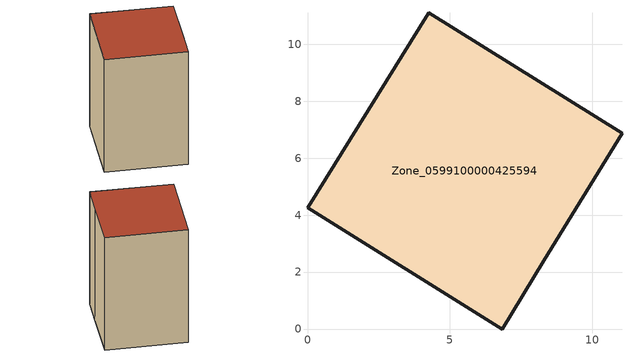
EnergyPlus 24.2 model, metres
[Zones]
Zone_0599100000425594
 floor ground (C_G): 4.25,11.1 11.04,6.87 8.29,2.39 6.83,0 0,4.26 z0
 wall outside (C_F): 6.83,0 8.29,2.39 11.04,6.87 4.25,11.1 0,4.26 6.83,0 z0:12.62
 roof outside (C_R): 11.04,6.87 4.25,11.1 0,4.26 6.83,0 8.29,2.39 z12.62
[BUILDING]
Pand.0599100000425594: North Axis=0; Terrain=City; Loads Convergence Tolerance Value=0.04; Temperature Convergence Tolerance Value=0.4; Solar Distribution=FullExterior; Maximum Number of Warmup Days=25; Minimum Number of Warmup Days=1
[Site:Location]
Rotterdam.The.Hague.AP_ZH_NLD Design_Conditions: Latitude=51.96; Longitude=4.45; Time Zone=1; Elevation=-4.5
[SITE:GROUNDTEMPERATURE:BUILDINGSURFACE]
18, 18, 18, 18, 18, 18, 18, 18, 18, 18, 18, 18
[MATERIAL] Thermal Absorptance=0.9; Solar Absorptance=0.7; Visible Absorptance=0.7
Name | Roughness | Thickness | Conductivity | Density | Specific Heat
G.TC.2006-2014 | MediumSmooth | 0.15 | 0.06 | 540 | 1210
F.TC.2006-2014 | Rough | 0.3 | 0.12 | 1920 | 840
R.TC.2006-2014 | MediumRough | 0.2 | 0.08 | 1500 | 1000
[CONSTRUCTION]
C_G: G.TC.2006-2014
C_F: F.TC.2006-2014
C_R: R.TC.2006-2014
[ZONE]
Zone_0599100000425594: Type=1; Multiplier=1; Ceiling Height=Autocalculate; Volume=Autocalculate; Floor Area=autocalculate; Part of Total Floor Area=Yes
[ZONEINFILTRATION:DESIGNFLOWRATE]
Infil_Zone_0599100000425594: Zone or ZoneList or Space or SpaceList=Zone_0599100000425594; Schedule=AlwaysOn; Design Flow Rate Calculation Method=Flow/Area; Flow Rate per Floor Area=0.0015; Constant Term Coefficient=1; Temperature Term Coefficient=0; Velocity Term Coefficient=0; Velocity Squared Term Coefficient=0
[HVACTEMPLATE:ZONE:IDEALLOADSAIRSYSTEM]
Zone_0599100000425594: Maximum Heating Supply Air Temperature=50; Minimum Cooling Supply Air Temperature=13; Maximum Heating Supply Air Humidity Ratio=0.0156; Minimum Cooling Supply Air Humidity Ratio=0.0077; Heating Limit=NoLimit; Cooling Limit=NoLimit; Dehumidification Control Type=ConstantSensibleHeatRatio; Cooling Sensible Heat Ratio=0.7; Dehumidification Setpoint=60; Humidification Control Type=None; Humidification Setpoint=30; Outdoor Air Method=None; Outdoor Air Flow Rate per Person=0.00944; Outdoor Air Flow Rate per Zone Floor Area=0; Outdoor Air Flow Rate per Zone=0; Demand Controlled Ventilation Type=None; Outdoor Air Economizer Type=NoEconomizer; Heat Recovery Type=None; Sensible Heat Recovery Effectiveness=0.7; Latent Heat Recovery Effectiveness=0.65
[ZONECONTROL:THERMOSTAT]
ThermostatControl_Zone_0599100000425594: Zone or ZoneList=Zone_0599100000425594; Control Type Schedule=DualSetpointControlType; Control 1=Thermostat_Zone_0599100000425594; Temperature Difference Between Cutout And Setpoint=0
[THERMOSTATSETPOINT:DUALSETPOINT]
Thermostat_Zone_0599100000425594: Heating Setpoint Temperature Schedule=HeatingSetpoint_Zone_0599100000425594; Cooling Setpoint Temperature Schedule=CoolingSetpoint_Zone_0599100000425594
[SCHEDULE:COMPACT]
HeatingSetpoint_Zone_0599100000425594: Through: 12/31, For: AllDays, Until: 24:00, 21
CoolingSetpoint_Zone_0599100000425594: Through: 12/31, For: AllDays, Until: 24:00, 24
DualSetpointControlType: Through: 12/31, For: AllDays, Until: 24:00, 4
AlwaysOn: Through: 12/31, For: AllDays, Until: 24:00, 1
